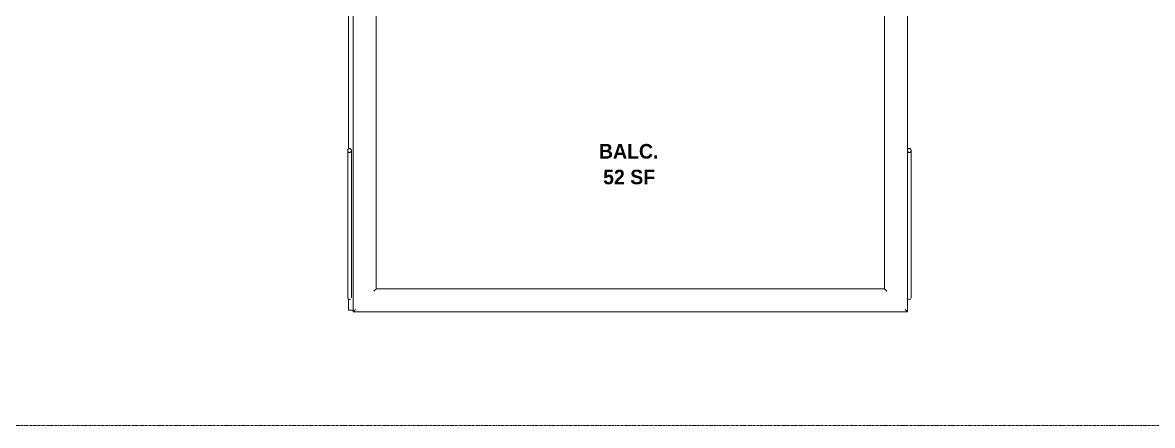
# Model space of a CAD drawing. Header units: inches. Extents: x -4058 to -1781, y 9814 to 12264.
# Drawn here: x -3127.2 to -2894.7, y 9891.2 to 9974.1 of the extents above; entities that cross this region are included whole.
import ezdxf

# ---------------------------------------------------------------- set-up
doc = ezdxf.new("R2010")
doc.units = ezdxf.units.IN
doc.header["$MEASUREMENT"] = 0
doc.linetypes.add('Grid Line 1_2_', pattern=[0.875, 0.5, -0.125, 0.125, -0.125])
for name, color, linetype, lineweight in [('0-1', 7, 'Continuous', 5), ('0-2', 7, 'Continuous', 9), ('A-AREA-IDEN', 2, 'Continuous', 9), ('A-FLOR-1', 7, 'Continuous', 9), ('A-FLOR-HRAL-1', 7, 'Continuous', 9), ('S-BEAM-1', 7, 'Continuous', 9), ('S-GRID-1', 1, 'Grid Line 1_2_', 9)]:
    doc.layers.add(name, color=color, linetype=linetype, lineweight=lineweight)
doc.styles.add('Century Gothic_B', font='GOTHICB.TTF', dxfattribs={"height": 3})

# ---------------------------------------------------------------- blocks, each defined once
blk = doc.blocks.new('Railing - Baluster_01-2700443-UNITS PLANS - 3RD FLOOR')
at = {"layer": 'A-FLOR-HRAL-1'}
for p, q in [((-0.59, 1.18), (0.59, 1.18)), ((-0.59, 0.59), (-0.59, 1.18)), ((0.59, 1.18), (0.59, 0.59))]:
    blk.add_line(p, q, dxfattribs=at)
blk = doc.blocks.new('Railing - Railing-3380925-UNITS PLANS - 3RD FLOOR')
at = {"layer": 'A-FLOR-HRAL-1'}
for p, q in [((-3059.17, 9977.83), (-3059.17, 9914.58)), ((-3059.17, 9977.83), (-3058.7, 9977.83)), ((-3058.7, 9977.83), (-3054.92, 9977.83)), ((-3054.92, 9977.83), (-3054.45, 9977.83)), ((-3054.45, 9919.3), (-3054.45, 9977.83)), ((-2949.85, 9977.83), (-2949.85, 9919.3)), ((-2949.85, 9977.83), (-2949.38, 9977.83)), ((-2949.38, 9977.83), (-2945.6, 9977.83)), ((-2945.6, 9977.83), (-2945.12, 9977.83)), ((-2945.12, 9947.78), (-2945.12, 9977.83)), ((-2945.12, 9914.58), (-2945.12, 9943.45)), ((-2949.85, 9919.3), (-3054.45, 9919.3)), ((-3059.17, 9914.58), (-2945.12, 9914.58))]:
    blk.add_line(p, q, dxfattribs=at)
for points, knots in [([(-3054.92, 9918.83), (-3054.88, 9918.87), (-3054.82, 9918.93), (-3054.74, 9919.01), (-3054.69, 9919.06), (-3054.66, 9919.09), (-3054.62, 9919.13), (-3054.59, 9919.16), (-3054.57, 9919.18), (-3054.54, 9919.21), (-3054.51, 9919.24), (-3054.48, 9919.27), (-3054.46, 9919.29), (-3054.45, 9919.3), (-3054.45, 9919.3)], [0, 0, 0, 0, 0.166667, 0.25, 0.333333, 0.375, 0.416667, 0.5, 0.541667, 0.583333, 0.666667, 0.75, 0.833333, 1, 1, 1, 1]), ([(-2949.38, 9918.83), (-2949.42, 9918.87), (-2949.48, 9918.93), (-2949.56, 9919.01), (-2949.6, 9919.06), (-2949.64, 9919.09), (-2949.67, 9919.13), (-2949.7, 9919.16), (-2949.73, 9919.18), (-2949.76, 9919.21), (-2949.79, 9919.24), (-2949.81, 9919.27), (-2949.84, 9919.29), (-2949.85, 9919.3), (-2949.85, 9919.3)], [0, 0, 0, 0, 0.166667, 0.25, 0.333333, 0.375, 0.416667, 0.5, 0.541667, 0.583333, 0.666667, 0.75, 0.833333, 1, 1, 1, 1]), ([(-3059.17, 9914.58), (-3059.17, 9914.58), (-3059.16, 9914.59), (-3059.14, 9914.61), (-3059.11, 9914.64), (-3059.08, 9914.67), (-3059.06, 9914.69), (-3059.03, 9914.72), (-3058.99, 9914.76), (-3058.95, 9914.8), (-3058.91, 9914.84), (-3058.87, 9914.88), (-3058.8, 9914.95), (-3058.74, 9915.01), (-3058.7, 9915.05)], [0, 0, 0, 0, 0.166667, 0.25, 0.333333, 0.416667, 0.458333, 0.5, 0.583333, 0.666667, 0.708333, 0.75, 0.833333, 1, 1, 1, 1]), ([(-2945.12, 9914.58), (-2945.12, 9914.58), (-2945.13, 9914.59), (-2945.16, 9914.61), (-2945.19, 9914.64), (-2945.21, 9914.67), (-2945.24, 9914.69), (-2945.27, 9914.72), (-2945.31, 9914.76), (-2945.35, 9914.8), (-2945.39, 9914.84), (-2945.42, 9914.88), (-2945.49, 9914.95), (-2945.55, 9915.01), (-2945.6, 9915.05)], [0, 0, 0, 0, 0.166667, 0.25, 0.333333, 0.416667, 0.458333, 0.5, 0.583333, 0.666667, 0.708333, 0.75, 0.833333, 1, 1, 1, 1])]:
    blk.add_open_spline(points, degree=3, knots=knots, dxfattribs=at)
blk.add_blockref('Railing - Baluster_01-2700443-UNITS PLANS - 3RD FLOOR', (-3056.81, 9977.24))
blk = doc.blocks.new('Walls 51 - Walls 1-3380857-UNITS PLANS - 3RD FLOOR')
at = {"layer": 'S-BEAM-1'}
for p, q in [((-3060.32, 9947.78), (-3060.32, 9917.43)), ((-3059.57, 9917.43), (-3059.57, 9947.78))]:
    blk.add_line(p, q, dxfattribs=at)
at = {"layer": 'S-BEAM-1', "flags": 128}
for points in [[(-3059.57, 9947.78), (-3059.58, 9947.88), (-3059.62, 9947.98), (-3059.67, 9948.07), (-3059.74, 9948.14), (-3059.82, 9948.19), (-3059.9, 9948.22), (-3059.99, 9948.22), (-3060.08, 9948.19), (-3060.16, 9948.14), (-3060.23, 9948.07), (-3060.28, 9947.98), (-3060.31, 9947.88), (-3060.32, 9947.78)], [(-3060.32, 9947.78), (-3060.31, 9947.67), (-3060.28, 9947.57), (-3060.23, 9947.49), (-3060.16, 9947.42), (-3060.08, 9947.37), (-3059.99, 9947.34), (-3059.9, 9947.34), (-3059.82, 9947.37), (-3059.74, 9947.42), (-3059.67, 9947.49), (-3059.62, 9947.57), (-3059.58, 9947.67), (-3059.57, 9947.78)]]:
    blk.add_lwpolyline(points, dxfattribs=at)
at = {"layer": 'S-BEAM-1'}
blk.add_ellipse((-3059.95, 9917.43), major_axis=(0.375, 0), ratio=0.850805, start_param=3.141593, end_param=5.497787, dxfattribs=at)
blk = doc.blocks.new('Walls 52 - Walls 1-3380866-UNITS PLANS - 3RD FLOOR')
at = {"layer": 'S-BEAM-1'}
for p, q in [((-2945.12, 9947.78), (-2945.12, 9942.44)), ((-2944.37, 9917.43), (-2944.37, 9947.78))]:
    blk.add_line(p, q, dxfattribs=at)
at = {"layer": 'S-BEAM-1', "flags": 128}
for points in [[(-2944.37, 9947.78), (-2944.38, 9947.88), (-2944.42, 9947.98), (-2944.47, 9948.07), (-2944.54, 9948.14), (-2944.62, 9948.19), (-2944.7, 9948.22), (-2944.79, 9948.22), (-2944.88, 9948.19), (-2944.96, 9948.14), (-2945.03, 9948.07), (-2945.08, 9947.98), (-2945.11, 9947.88), (-2945.12, 9947.78)], [(-2945.12, 9947.78), (-2945.11, 9947.67), (-2945.08, 9947.57), (-2945.03, 9947.49), (-2944.96, 9947.42), (-2944.88, 9947.37), (-2944.79, 9947.34), (-2944.7, 9947.34), (-2944.62, 9947.37), (-2944.54, 9947.42), (-2944.47, 9947.49), (-2944.42, 9947.57), (-2944.38, 9947.67), (-2944.37, 9947.78)]]:
    blk.add_lwpolyline(points, dxfattribs=at)
at = {"layer": 'S-BEAM-1'}
blk.add_ellipse((-2944.75, 9917.43), major_axis=(0.375, 0), ratio=0.850805, start_param=3.141593, end_param=6.283185, dxfattribs=at)
blk = doc.blocks.new('CTR - 1st Phase - Shell_rvt-1-UNITS PLANS - 3RD FLOOR')
at = {"layer": 'A-FLOR-1'}
for p, q in [((-3060.14, 9980.63), (-3060.14, 9948.16)), ((-3060.14, 9917.15), (-3060.14, 9914.94)), ((-3060.14, 9914.94), (-3059.17, 9914.94))]:
    blk.add_line(p, q, dxfattribs=at)
at = {"layer": '0-2'}
for name in ['Railing - Railing-3380925-UNITS PLANS - 3RD FLOOR', 'Walls 51 - Walls 1-3380857-UNITS PLANS - 3RD FLOOR', 'Walls 52 - Walls 1-3380866-UNITS PLANS - 3RD FLOOR']:
    blk.add_blockref(name, (0, 0), dxfattribs=at)

msp = doc.modelspace()

# ---------------------------------------------------------------- linework, layer by layer
at = {"layer": 'S-GRID-1'}
msp.add_line((-1781.27288, 9891.1894), (-4041.7795, 9891.1894), dxfattribs=at)

# ---------------------------------------------------------------- block references
at = {"layer": '0-1'}
msp.add_blockref('CTR - 1st Phase - Shell_rvt-1-UNITS PLANS - 3RD FLOOR', (0, 0), dxfattribs=at)

# ---------------------------------------------------------------- texts
at = {"layer": 'A-AREA-IDEN', "char_height": 3, "attachment_point": 1, "style": 'Century Gothic_B'}
for s, insert, width in [('BALC.', (-3008.62853, 9949.12208), 14.544), ('52 SF', (-3007.75294, 9943.82494), 12.423)]:
    msp.add_mtext(s, dxfattribs=dict(at, insert=insert, width=width))

doc.saveas('drawing.dxf')
